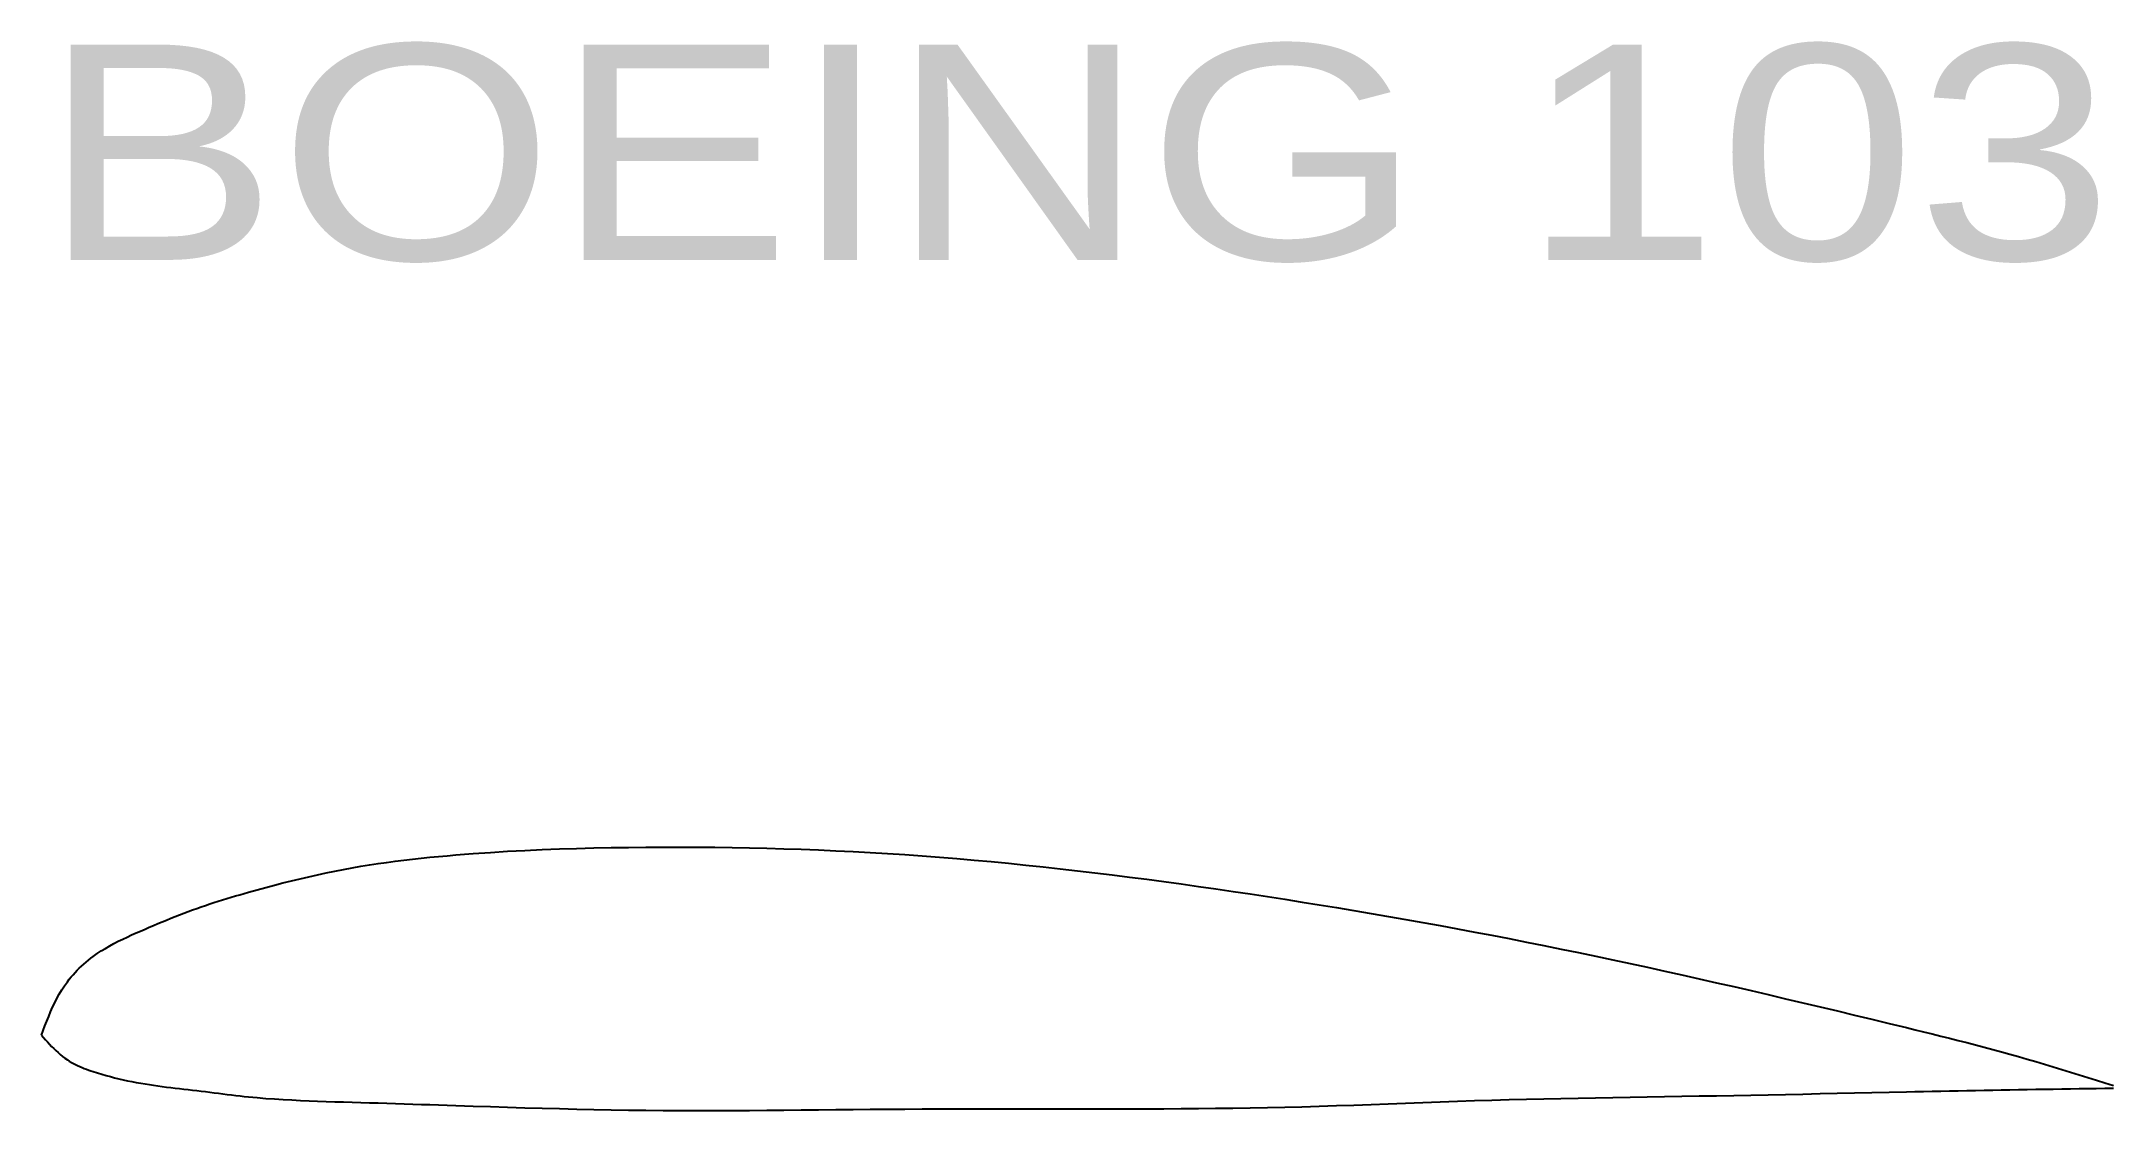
# Model space of a CAD drawing. Extents: x 0.2 to 32.2, y 1.4 to 17.9.
import ezdxf
from ezdxf.enums import TextEntityAlignment as Align

# ---------------------------------------------------------------- set-up
doc = ezdxf.new("R2010")
doc.units = 0
doc.layers.get('0').update_dxf_attribs({"linetype": 'CONTINUOUS'})

msp = doc.modelspace()

# ---------------------------------------------------------------- linework, layer by layer
at = {"color": 3, "linetype": 'CONTINUOUS'}
msp.add_lwpolyline([(0.1616, 2.5289), (0.1888, 2.6015), (0.2164, 2.674), (0.2444, 2.7461), (0.2732, 2.8178), (0.303, 2.8888), (0.3341, 2.9591), (0.3667, 3.0283), (0.401, 3.0964), (0.4375, 3.1632), (0.4762, 3.2285), (0.5174, 3.2923), (0.5614, 3.3542), (0.5897, 3.391), (0.6191, 3.427), (0.6495, 3.4623), (0.6809, 3.4969), (0.7132, 3.5307), (0.7464, 3.5637), (0.7804, 3.5959), (0.8152, 3.6272), (0.8508, 3.6578), (0.887, 3.6875), (0.9239, 3.7164), (0.9613, 3.7445), (1.023, 3.788), (1.086, 3.8295), (1.1502, 3.869), (1.2154, 3.9068), (1.2816, 3.9429), (1.3485, 3.9777), (1.4162, 4.0113), (1.4845, 4.0438), (1.5532, 4.0754), (1.6223, 4.1063), (1.6916, 4.1367), (1.761, 4.1667), (1.8272, 4.1951), (1.8934, 4.2233), (1.9597, 4.2513), (2.026, 4.2789), (2.0923, 4.3063), (2.1588, 4.3334), (2.2254, 4.3601), (2.2922, 4.3863), (2.359, 4.4121), (2.4261, 4.4375), (2.4933, 4.4623), (2.5608, 4.4866), (2.6266, 4.5097), (2.6926, 4.5323), (2.7588, 4.5543), (2.8251, 4.5759), (2.8916, 4.5971), (2.9583, 4.6179), (3.0251, 4.6384), (3.092, 4.6585), (3.159, 4.6782), (3.2261, 4.6978), (3.2933, 4.7171), (3.3605, 4.7361), (3.4926, 4.773), (3.6248, 4.8091), (3.7573, 4.8444), (3.89, 4.8788), (4.0229, 4.9123), (4.156, 4.9447), (4.2894, 4.976), (4.423, 5.0061), (4.5569, 5.035), (4.691, 5.0626), (4.8254, 5.0888), (4.96, 5.1136), (5.0923, 5.1365), (5.2248, 5.1579), (5.3576, 5.1781), (5.4906, 5.197), (5.6237, 5.2148), (5.7571, 5.2314), (5.8905, 5.247), (6.0241, 5.2616), (6.1579, 5.2754), (6.2917, 5.2883), (6.4255, 5.3005), (6.5595, 5.3119), (6.8256, 5.3329), (7.0918, 5.3515), (7.3582, 5.368), (7.6246, 5.3823), (7.8911, 5.3946), (8.1578, 5.405), (8.4244, 5.4136), (8.6912, 5.4205), (8.9579, 5.4259), (9.2247, 5.4297), (9.4916, 5.4322), (9.7584, 5.4335), (10.0252, 5.4336), (10.2919, 5.4325), (10.5586, 5.4302), (10.8253, 5.4266), (11.092, 5.4218), (11.3586, 5.4157), (11.6252, 5.4083), (11.8918, 5.3995), (12.1583, 5.3894), (12.4247, 5.3778), (12.6911, 5.3648), (12.9574, 5.3503), (13.2245, 5.3343), (13.4916, 5.3168), (13.7585, 5.2979), (14.0254, 5.2776), (14.2922, 5.2559), (14.5588, 5.2329), (14.8254, 5.2086), (15.0918, 5.1831), (15.3581, 5.1563), (15.6243, 5.1283), (15.8904, 5.0991), (16.1563, 5.0688), (16.4236, 5.0373), (16.6908, 5.0046), (16.9578, 4.971), (17.2246, 4.9363), (17.4914, 4.9007), (17.758, 4.8642), (18.0245, 4.8267), (18.2909, 4.7884), (18.5572, 4.7493), (18.8233, 4.7094), (19.0894, 4.6687), (19.3553, 4.6274), (19.6226, 4.5851), (19.8897, 4.5421), (20.1568, 4.4983), (20.4237, 4.4539), (20.6905, 4.4087), (20.9572, 4.3628), (21.2237, 4.3161), (21.4901, 4.2686), (21.7564, 4.2204), (22.0225, 4.1713), (22.2884, 4.1214), (22.5542, 4.0707), (22.8216, 4.0189), (23.0889, 3.9662), (23.356, 3.9127), (23.623, 3.8584), (23.8897, 3.8034), (24.1564, 3.7476), (24.4229, 3.6911), (24.6892, 3.634), (24.9554, 3.5762), (25.2215, 3.5177), (25.4874, 3.4586), (25.7532, 3.399), (26.0203, 3.3384), (26.2873, 3.2773), (26.5541, 3.2157), (26.8209, 3.1536), (27.0876, 3.0911), (27.3541, 3.0282), (27.6206, 2.9649), (27.887, 2.9012), (28.1534, 2.8373), (28.4197, 2.7731), (28.6859, 2.7087), (28.9521, 2.644), (29.0858, 2.6115), (29.2195, 2.5788), (29.3532, 2.546), (29.4868, 2.513), (29.6203, 2.4798), (29.7538, 2.4462), (29.8871, 2.4122), (30.0203, 2.3778), (30.1534, 2.3428), (30.2863, 2.3074), (30.419, 2.2713), (30.5516, 2.2346), (30.6856, 2.1966), (30.8195, 2.158), (30.9531, 2.1188), (31.0866, 2.0791), (31.22, 2.0388), (31.3532, 1.9981), (31.4864, 1.957), (31.6194, 1.9157), (31.7524, 1.874), (31.8853, 1.8322), (32.0182, 1.7903), (32.1511, 1.7483)], dxfattribs=at)
at = {"color": 1, "linetype": 'CONTINUOUS'}
msp.add_lwpolyline([(0.1616, 2.5289), (0.1925, 2.4934), (0.2235, 2.4582), (0.2547, 2.4232), (0.2862, 2.3886), (0.3181, 2.3547), (0.3505, 2.3214), (0.3836, 2.289), (0.4173, 2.2576), (0.4519, 2.2274), (0.4873, 2.1984), (0.5238, 2.1709), (0.5614, 2.145), (0.592, 2.1257), (0.6233, 2.1074), (0.6552, 2.09), (0.6876, 2.0735), (0.7207, 2.0579), (0.7541, 2.043), (0.788, 2.0288), (0.8222, 2.0152), (0.8567, 2.0022), (0.8914, 1.9896), (0.9263, 1.9776), (0.9613, 1.9658), (1.0271, 1.9447), (1.0931, 1.9246), (1.1592, 1.9054), (1.2255, 1.8873), (1.2919, 1.8701), (1.3585, 1.8539), (1.4252, 1.8385), (1.4921, 1.824), (1.5591, 1.8103), (1.6263, 1.7974), (1.6936, 1.7853), (1.761, 1.7739), (1.8273, 1.7634), (1.8937, 1.7535), (1.9601, 1.7442), (2.0267, 1.7353), (2.0933, 1.7267), (2.16, 1.7185), (2.2268, 1.7105), (2.2936, 1.7027), (2.3604, 1.695), (2.4272, 1.6872), (2.494, 1.6795), (2.5608, 1.6715), (2.6275, 1.6634), (2.6941, 1.6552), (2.7608, 1.6468), (2.8274, 1.6384), (2.894, 1.63), (2.9606, 1.6216), (3.0272, 1.6134), (3.0938, 1.6053), (3.1605, 1.5974), (3.2271, 1.5898), (3.2938, 1.5825), (3.3605, 1.5756), (3.4933, 1.563), (3.6262, 1.5519), (3.7593, 1.5422), (3.8924, 1.5337), (4.0257, 1.5263), (4.1591, 1.5198), (4.2925, 1.5141), (4.4259, 1.5091), (4.5594, 1.5045), (4.693, 1.5003), (4.8265, 1.4963), (4.96, 1.4924), (5.0934, 1.4884), (5.2267, 1.4843), (5.36, 1.4802), (5.4933, 1.476), (5.6266, 1.4717), (5.7599, 1.4675), (5.8932, 1.4631), (6.0264, 1.4588), (6.1597, 1.4544), (6.293, 1.45), (6.4262, 1.4456), (6.5595, 1.4412), (6.8259, 1.4325), (7.0924, 1.4239), (7.359, 1.4155), (7.6255, 1.4074), (7.8921, 1.3998), (8.1587, 1.3926), (8.4253, 1.3859), (8.6919, 1.38), (8.9585, 1.3748), (9.2251, 1.3704), (9.4918, 1.3669), (9.7584, 1.3644), (10.025, 1.363), (10.2916, 1.3626), (10.5581, 1.363), (10.8247, 1.3641), (11.0913, 1.3658), (11.3579, 1.368), (11.6245, 1.3705), (11.8911, 1.3732), (12.1576, 1.376), (12.4242, 1.3787), (12.6908, 1.3813), (12.9574, 1.3836), (13.2239, 1.3855), (13.4905, 1.3871), (13.7571, 1.3883), (14.0237, 1.3892), (14.2902, 1.3898), (14.5568, 1.3902), (14.8234, 1.3904), (15.09, 1.3905), (15.3566, 1.3904), (15.6231, 1.3903), (15.8897, 1.3902), (16.1563, 1.39), (16.4229, 1.3899), (16.6895, 1.39), (16.9562, 1.3902), (17.2228, 1.3907), (17.4894, 1.3916), (17.756, 1.393), (18.0226, 1.3949), (18.2891, 1.3975), (18.5557, 1.4007), (18.8223, 1.4048), (19.0888, 1.4097), (19.3553, 1.4156), (19.6219, 1.4225), (19.8885, 1.4304), (20.1551, 1.4389), (20.4217, 1.4481), (20.6882, 1.4577), (20.9548, 1.4676), (21.2214, 1.4776), (21.4879, 1.4876), (21.7545, 1.4974), (22.021, 1.5069), (22.2876, 1.516), (22.5542, 1.5244), (22.8207, 1.5321), (23.0873, 1.539), (23.3538, 1.5454), (23.6204, 1.5512), (23.887, 1.5566), (24.1536, 1.5616), (24.4202, 1.5663), (24.6868, 1.5708), (24.9534, 1.5752), (25.22, 1.5795), (25.4866, 1.5839), (25.7532, 1.5884), (26.0198, 1.593), (26.2864, 1.5979), (26.553, 1.6029), (26.8195, 1.6081), (27.0861, 1.6134), (27.3527, 1.6188), (27.6193, 1.6242), (27.8858, 1.6298), (28.1524, 1.6354), (28.419, 1.641), (28.6856, 1.6467), (28.9521, 1.6523), (29.0854, 1.6552), (29.2187, 1.658), (29.352, 1.6608), (29.4853, 1.6635), (29.6186, 1.6663), (29.7519, 1.669), (29.8852, 1.6717), (30.0184, 1.6743), (30.1517, 1.6769), (30.285, 1.6794), (30.4183, 1.6819), (30.5516, 1.6843), (30.6849, 1.6867), (30.8182, 1.689), (30.9515, 1.6912), (31.0848, 1.6934), (31.2181, 1.6956), (31.3513, 1.6977), (31.4846, 1.6998), (31.6179, 1.7019), (31.7512, 1.7039), (31.8845, 1.7059), (32.0178, 1.7079), (32.1511, 1.7099)], dxfattribs=at)

# ---------------------------------------------------------------- texts
at = {"color": 7}
msp.add_text('BOEING 103', height=3.3256, dxfattribs=at).set_placement((0.1616, 14.5057), (32.1511, 14.5057), align=Align.FIT)

doc.saveas('drawing.dxf')
